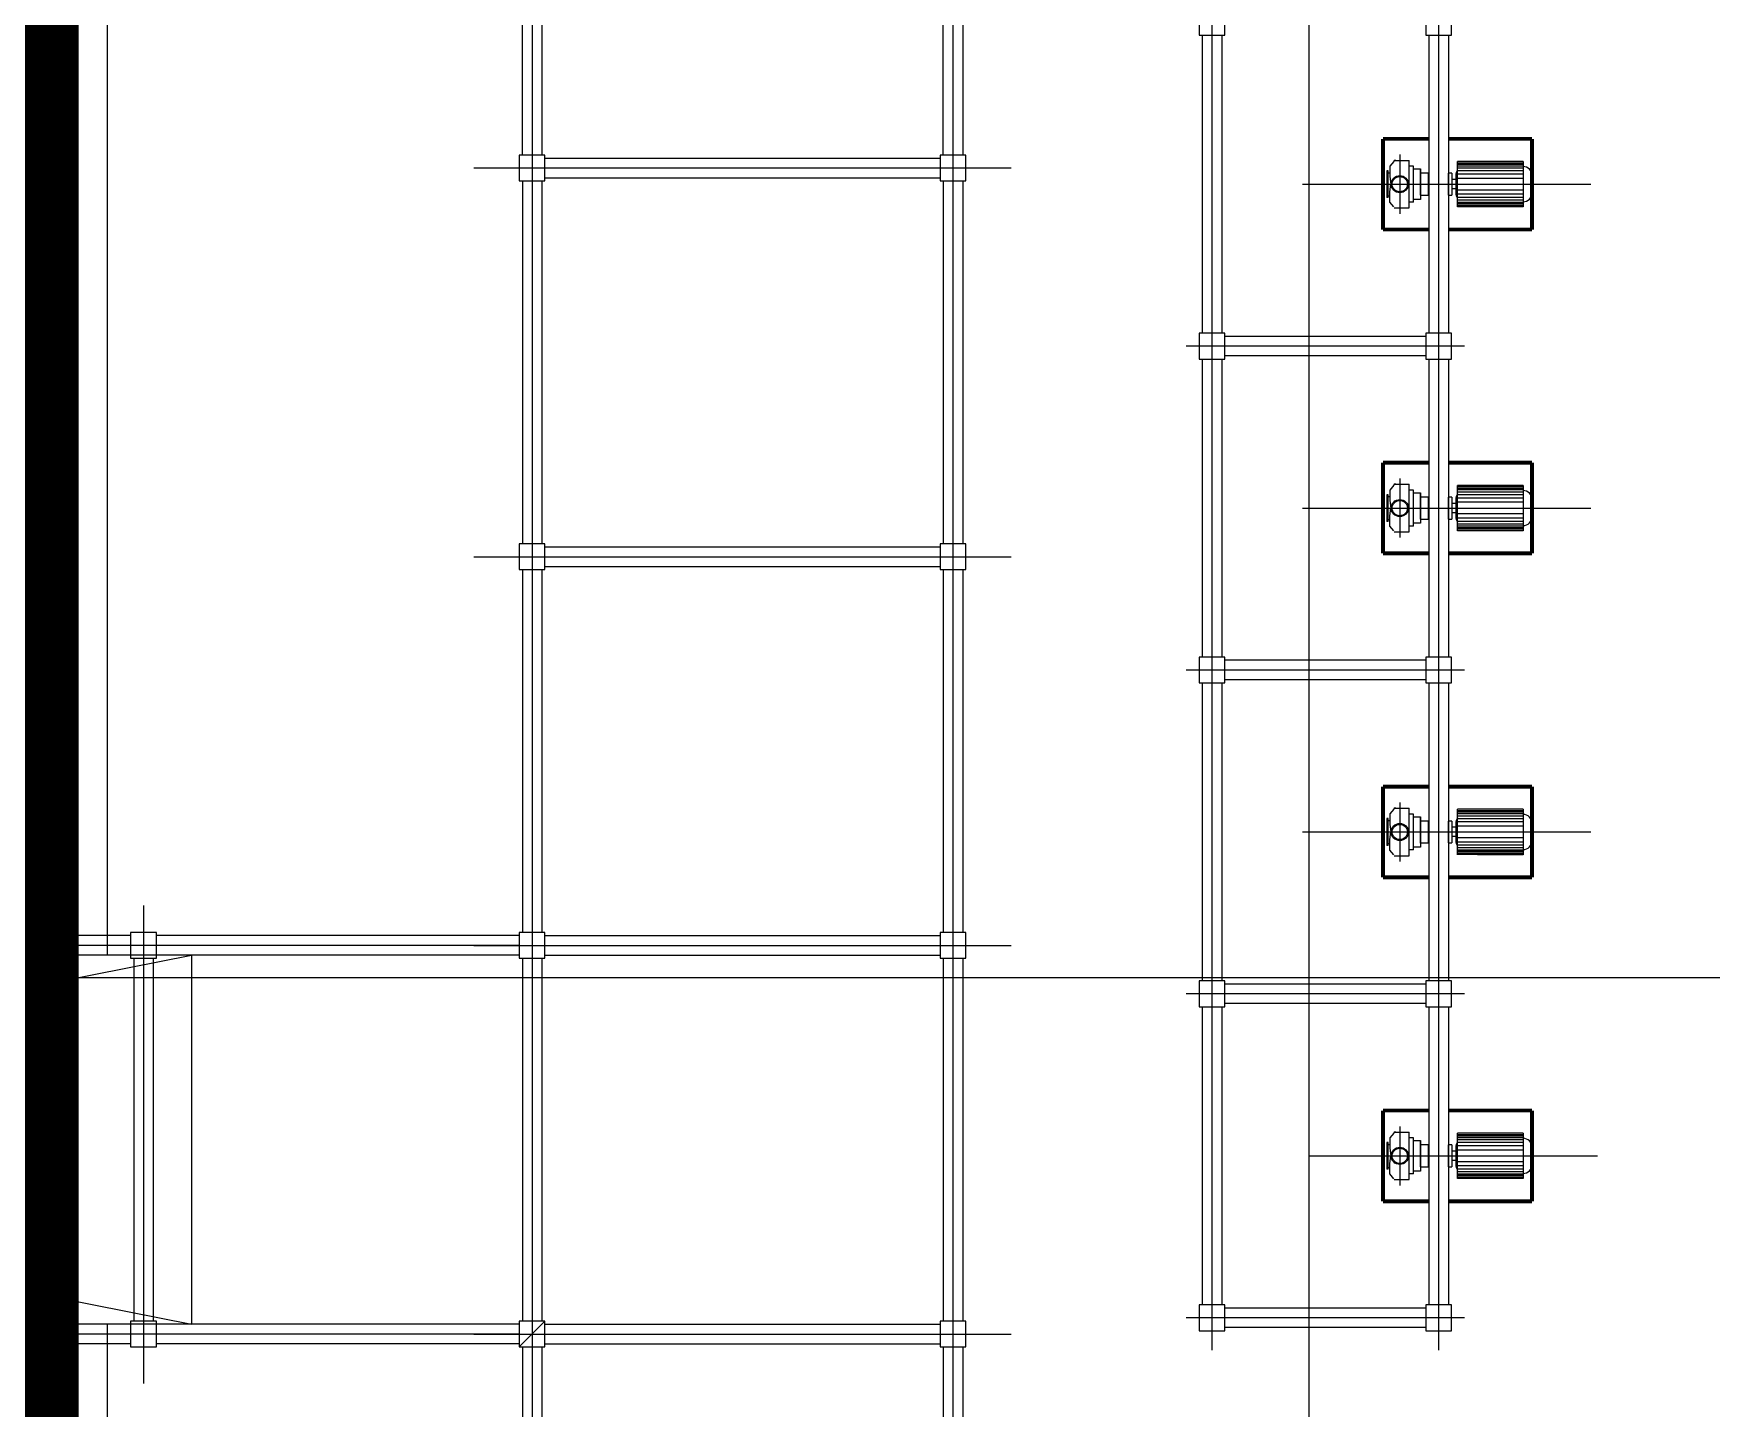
# Model space of a CAD drawing. Extents: x -170 to 1091, y -90 to 504.
# Drawn here: x 280.3 to 306.21, y 93.35 to 114.57 of the extents above; entities that cross this region are included whole.
import ezdxf

# ---------------------------------------------------------------- set-up
doc = ezdxf.new("R2010")
doc.units = 0
doc.header["$LTSCALE"] = 1000
for name, pattern in [('CENTER2', [28.575, 19.05, -3.175, 3.175, -3.175]), ('DOTE', [2.42, 2, -0.2, 0.02, -0.2]), ('PF_CENTER', [400, 250, -50, 50, -50])]:
    doc.linetypes.add(name, pattern=pattern)
doc.layers.get('0').update_dxf_attribs({"linetype": 'CONTINUOUS'})
for name, color, linetype in [('05', 4, 'PF_CENTER'), ('DOTE', 1, 'DOTE'), ('TKX', 3, 'CONTINUOUS'), ('WALL', 141, 'CONTINUOUS'), ('基本标注', 4, 'CONTINUOUS'), ('定位中心线', 3, 'CENTER2'), ('方格网', 6, 'CONTINUOUS'), ('管架', 30, 'CONTINUOUS'), ('设备', 4, 'CONTINUOUS')]:
    doc.layers.add(name, color=color, linetype=linetype)

msp = doc.modelspace()

# ---------------------------------------------------------------- linework, layer by layer
at = {"ltscale": 50}
for p, q in [((287.1011, 112.49885), (295.3989, 112.49885)), ((287.1011, 106.49885), (295.3989, 106.49885)), ((287.8, 94.29885), (288.2, 94.69885))]:
    msp.add_line(p, q, dxfattribs=at)
at = {"linetype": 'Continuous', "const_width": 1, "elevation": 0}
msp.add_lwpolyline([(165.7, 127.02385), (280.5, 127.02385), (280.5, 82.69885), (165.7, 82.69885)], close=True, dxfattribs=at)
at = {"layer": '05', "ltscale": 8}
for p, q in [((282, 101.11188), (282, 93.73717)), ((287.8, 100.49885, 0), (280.5, 100.49885, 0)), ((287.8, 94.49885, 0), (280.5, 94.49885, 0))]:
    msp.add_line(p, q, dxfattribs=at)
at = {"layer": 'DOTE', "ltscale": 1000}
for p, q in [((301.4, 102.7047, -2.4975), (301.4, 101.79301, -2.4975)), ((301.4, 97.7047, -2.4975), (301.4, 96.79301, -2.4975))]:
    msp.add_line(p, q, dxfattribs=at)
at = {"layer": 'TKX', "color": 3}
for p, q in [((281.44, 123.38311), (281.44, 100.34885)), ((280.5, 107.79885), (280.5, 99.74885)), ((280.74, 82.45885), (280.74, 107.79885)), ((282.74, 100.34885, 0), (280.74, 100.34885, 0)), ((280.74, 99.94885, 0), (282.74, 100.34885, 0)), ((282.74, 100.34885, 0), (282.74, 94.64885, 0)), ((280.5, 99.74885, 0), (280.74, 99.74885, 0)), ((280.74, 99.74885, 0), (280.74, 95.24885, 0)), ((280.5, 95.24885), (280.5, 82.69885)), ((280.5, 95.24885, 0), (280.74, 95.24885, 0)), ((280.74, 95.04885, 0), (282.74, 94.64885, 0)), ((282.74, 94.64885, 0), (280.74, 94.64885, 0)), ((281.44, 94.64885), (281.44, 81.75885))]:
    msp.add_line(p, q, dxfattribs=at)
at = {"layer": 'WALL'}
for p, q in [((280.74, 107.79885), (280.74, 127.22385)), ((280.5, 127.02385), (280.5, 107.79885))]:
    msp.add_line(p, q, dxfattribs=at)
at = {"layer": '基本标注', "ltscale": 0.01}
for p, q in [((288, 131), (288, 74.03433)), ((294.5, 131), (294.5, 74.03433)), ((298.5, 119.74885), (298.5, 94.24991)), ((302, 119.74885), (302, 94.24991)), ((302.4, 109.74885), (298.1, 109.74885)), ((302.4, 104.74885), (298.1, 104.74885)), ((287.1011, 100.49885), (295.3989, 100.49885)), ((302.4, 99.74885), (298.1, 99.74885)), ((302.4, 94.74885), (298.1, 94.74885)), ((287.1011, 94.49885), (295.3989, 94.49885))]:
    msp.add_line(p, q, dxfattribs=at)
at = {"layer": '基本标注'}
for p, q in [((301.4, 112.7047, -2.4975), (301.4, 111.79301, -2.4975)), ((301.4, 107.7047, -2.4975), (301.4, 106.79301, -2.4975))]:
    msp.add_line(p, q, dxfattribs=at)
at = {"layer": '基本标注', "const_width": 0.06}
for points in [[(301.1405, 112.94885), (301.85, 112.94885)], [(302.15, 112.94885), (302.85, 112.94885)], [(302.85, 112.94885), (303.4405, 112.94885)], [(303.4405, 112.94885), (303.4405, 111.54885)], [(301.1405, 111.54885), (301.85, 111.54885)], [(302.15, 111.54885), (302.85, 111.54885)], [(302.85, 111.54885), (303.4405, 111.54885)], [(301.1405, 107.94885), (301.85, 107.94885)], [(302.15, 107.94885), (302.85, 107.94885)], [(302.85, 107.94885), (303.4405, 107.94885)], [(303.4405, 107.94885), (303.4405, 106.54885)], [(301.1405, 106.54885), (301.85, 106.54885)], [(302.15, 106.54885), (302.85, 106.54885)], [(302.85, 106.54885), (303.4405, 106.54885)], [(301.1405, 102.94885), (301.85, 102.94885)], [(302.15, 102.94885), (302.85, 102.94885)], [(302.85, 102.94885), (303.4405, 102.94885)], [(303.4405, 102.94885), (303.4405, 101.54885)], [(301.1405, 101.54885), (301.85, 101.54885)], [(302.15, 101.54885), (302.85, 101.54885)], [(302.85, 101.54885), (303.4405, 101.54885)], [(301.1405, 97.94885), (301.85, 97.94885)], [(302.15, 97.94885), (302.85, 97.94885)], [(302.85, 97.94885), (303.4405, 97.94885)], [(303.4405, 97.94885), (303.4405, 96.54885)], [(301.1405, 96.54885), (301.85, 96.54885)], [(302.15, 96.54885), (302.85, 96.54885)], [(302.85, 96.54885), (303.4405, 96.54885)]]:
    msp.add_lwpolyline(points, dxfattribs=at)
at = {"layer": '基本标注', "const_width": 0.06, "elevation": -2.4975}
for points in [[(301.1405, 112.94885), (301.1405, 111.54885)], [(301.1405, 107.94885), (301.1405, 106.54885)], [(301.1405, 102.94885), (301.1405, 101.54885)], [(301.1405, 97.94885), (301.1405, 96.54885)]]:
    msp.add_lwpolyline(points, dxfattribs=at)
at = {"layer": '定位中心线', "linetype": 'DOTE', "ltscale": 1000}
for p, q in [((299.89623, 112.24885, -2.4975), (304.35188, 112.24885, -2.4975)), ((299.89623, 107.24885, -2.4975), (304.35188, 107.24885, -2.4975)), ((299.89623, 102.24885, -2.4975), (304.35188, 102.24885, -2.4975)), ((299.99623, 97.24885), (304.45188, 97.24885))]:
    msp.add_line(p, q, dxfattribs=at)
at = {"layer": '定位中心线'}
for points in [[(298.3, 114.94885), (298.3, 114.54885), (298.7, 114.54885), (298.7, 114.94885)], [(301.8, 114.94885), (301.8, 114.54885), (302.2, 114.54885), (302.2, 114.94885)], [(287.8, 112.69885), (287.8, 112.29885), (288.2, 112.29885), (288.2, 112.69885)], [(294.3, 112.69885), (294.3, 112.29885), (294.7, 112.29885), (294.7, 112.69885)], [(298.3, 109.94885), (298.3, 109.54885), (298.7, 109.54885), (298.7, 109.94885)], [(301.8, 109.94885), (301.8, 109.54885), (302.2, 109.54885), (302.2, 109.94885)], [(287.8, 106.69885), (287.8, 106.29885), (288.2, 106.29885), (288.2, 106.69885)], [(294.3, 106.69885), (294.3, 106.29885), (294.7, 106.29885), (294.7, 106.69885)], [(298.3, 104.94885), (298.3, 104.54885), (298.7, 104.54885), (298.7, 104.94885)], [(301.8, 104.94885), (301.8, 104.54885), (302.2, 104.54885), (302.2, 104.94885)], [(287.8, 100.69885), (287.8, 100.29885), (288.2, 100.29885), (288.2, 100.69885)], [(294.3, 100.69885), (294.3, 100.29885), (294.7, 100.29885), (294.7, 100.69885)], [(298.3, 99.94885), (298.3, 99.54885), (298.7, 99.54885), (298.7, 99.94885)], [(301.8, 99.94885), (301.8, 99.54885), (302.2, 99.54885), (302.2, 99.94885)], [(298.3, 94.94885), (298.3, 94.54885), (298.7, 94.54885), (298.7, 94.94885)], [(301.8, 94.94885), (301.8, 94.54885), (302.2, 94.54885), (302.2, 94.94885)], [(287.8, 94.69885), (287.8, 94.29885), (288.2, 94.29885), (288.2, 94.69885)], [(294.3, 94.69885), (294.3, 94.29885), (294.7, 94.29885), (294.7, 94.69885)]]:
    msp.add_lwpolyline(points, close=True, dxfattribs=at)
at = {"layer": '定位中心线', "elevation": 0}
for points in [[(281.8, 100.69885), (281.8, 100.29885), (282.2, 100.29885), (282.2, 100.69885)], [(281.8, 94.69885), (281.8, 94.29885), (282.2, 94.29885), (282.2, 94.69885)]]:
    msp.add_lwpolyline(points, close=True, dxfattribs=at)
at = {"layer": '方格网', "color": 6, "linetype": 'Continuous'}
for p, q in [((300, -54.65023), (300, 494.06478)), ((850.549, 100), (-76.88164, 100))]:
    msp.add_line(p, q, dxfattribs=at)
at = {"layer": '管架', "ltscale": 1000}
for p, q in [((298.35, 114.54885), (298.35, 109.94885)), ((298.65, 114.54885), (298.65, 109.94885)), ((301.85, 114.54885), (301.85, 109.94885)), ((302.15, 114.54885), (302.15, 109.94885)), ((288.2, 112.64885), (294.3, 112.64885)), ((287.85, 112.29885), (287.85, 106.69885)), ((288.15, 112.29885), (288.15, 106.69885)), ((288.2, 112.34885), (294.3, 112.34885)), ((294.35, 112.29885), (294.35, 106.69885)), ((294.65, 112.29885), (294.65, 106.69885)), ((301.8, 109.89885), (298.7, 109.89885)), ((298.35, 109.54885), (298.35, 104.94885)), ((298.65, 109.54885), (298.65, 104.94885)), ((301.8, 109.59885), (298.7, 109.59885)), ((301.85, 109.54885), (301.85, 104.94885)), ((302.15, 109.54885), (302.15, 104.94885)), ((288.2, 106.64885), (294.3, 106.64885)), ((287.85, 106.29885), (287.85, 100.69885)), ((288.15, 106.29885), (288.15, 100.69885)), ((288.2, 106.34885), (294.3, 106.34885)), ((294.35, 106.29885), (294.35, 100.69885)), ((294.65, 106.29885), (294.65, 100.69885)), ((301.8, 104.89885), (298.7, 104.89885)), ((298.35, 104.54885), (298.35, 99.94885)), ((298.65, 104.54885), (298.65, 99.94885)), ((301.8, 104.59885), (298.7, 104.59885)), ((301.85, 104.54885), (301.85, 99.94885)), ((302.15, 104.54885), (302.15, 99.94885)), ((281.8, 100.64885, 0), (280.5, 100.64885, 0)), ((287.8, 100.64885, 0), (282.2, 100.64885, 0)), ((288.2, 100.64885), (294.3, 100.64885)), ((281.8, 100.34885, 0), (280.5, 100.34885, 0)), ((281.85, 100.29885, 0), (281.85, 94.69885, 0)), ((282.15, 100.29885, 0), (282.15, 94.69885, 0)), ((287.8, 100.34885, 0), (282.2, 100.34885, 0)), ((287.85, 100.29885), (287.85, 94.69885)), ((288.15, 100.29885), (288.15, 94.69885)), ((288.2, 100.34885), (294.3, 100.34885)), ((294.35, 100.29885), (294.35, 94.69885)), ((294.65, 100.29885), (294.65, 94.69885)), ((301.8, 99.89885), (298.7, 99.89885)), ((298.35, 99.54885), (298.35, 94.94885)), ((298.65, 99.54885), (298.65, 94.94885)), ((301.8, 99.59885), (298.7, 99.59885)), ((301.85, 99.54885), (301.85, 94.94885)), ((302.15, 99.54885), (302.15, 94.94885)), ((301.8, 94.89885), (298.7, 94.89885)), ((281.8, 94.64885, 0), (280.5, 94.64885, 0)), ((287.8, 94.64885, 0), (282.2, 94.64885, 0)), ((288.2, 94.64885), (294.3, 94.64885)), ((301.8, 94.59885), (298.7, 94.59885)), ((281.8, 94.34885, 0), (280.5, 94.34885, 0)), ((287.8, 94.34885, 0), (282.2, 94.34885, 0)), ((288.2, 94.34885), (294.3, 94.34885)), ((287.85, 94.29885), (287.85, 76.69885)), ((288.15, 94.29885), (288.15, 76.69885)), ((294.35, 94.29885), (294.35, 76.69885)), ((294.65, 94.29885), (294.65, 76.69885))]:
    msp.add_line(p, q, dxfattribs=at)
for points in [[(288.15, 112.69885), (287.85, 112.69885), (287.85, 118.29885), (288.15, 118.29885)], [(294.65, 112.69885), (294.35, 112.69885), (294.35, 118.29885), (294.65, 118.29885)]]:
    msp.add_lwpolyline(points, close=True, dxfattribs=at)
at = {"layer": '设备'}
for p, q in [((301.22003, 112.45567, -2.4975), (301.2, 112.45567, -2.4975)), ((301.2, 112.45567, -2.4975), (301.2, 112.04204, -2.4975)), ((301.22003, 112.04204, -2.4975), (301.22003, 112.45567, -2.4975)), ((301.30734, 112.60094, -2.4975), (301.24863, 112.5274, -2.4975)), ((301.24863, 112.5274, -2.4975), (301.24863, 112.36652, -2.4975)), ((301.31169, 112.61565, -2.4975), (301.30734, 112.60094, -2.4975)), ((301.31169, 112.61565, -2.4975), (301.54652, 112.61565, -2.4975)), ((301.34104, 112.61565, -2.4975), (301.31169, 112.61565, -2.4975)), ((301.54652, 111.88206, -2.4975), (301.54652, 112.61565, -2.4975)), ((301.61305, 112.5263, -2.4975), (301.54652, 112.5263, -2.4975)), ((301.61305, 111.97141, -2.4975), (301.61305, 112.5263, -2.4975)), ((301.61305, 112.48418, -2.4975), (301.71853, 112.48418, -2.4975)), ((301.71853, 112.48418, -2.4975), (301.71853, 112.01353, -2.4975)), ((301.71853, 112.39593, -2.4975), (301.71853, 112.46947, -2.4975)), ((302.29246, 111.89837, -2.4975), (302.29246, 112.59934, -2.4975)), ((303.30403, 112.59884, -2.4975), (302.29246, 112.59884, -2.4975)), ((303.30403, 112.57567, -2.4975), (302.29246, 112.57567, -2.4975)), ((303.30403, 112.55251, -2.4975), (302.29246, 112.55251, -2.4975)), ((303.30403, 112.52935, -2.4975), (302.29246, 112.52935, -2.4975)), ((303.30403, 112.49461, -2.4975), (302.29246, 112.49461, -2.4975)), ((303.30403, 112.45408, -2.4975), (302.29246, 112.45408, -2.4975)), ((303.30403, 112.59934, -2.4975), (302.60228, 112.59934, -2.4975)), ((303.30403, 112.59934, -2.4975), (303.30403, 111.89837, -2.4975)), ((301.22003, 112.04385, -2.4975), (301.22003, 112.42625, -2.4975)), ((301.22003, 112.42625, -2.4975), (301.24863, 112.42625, -2.4975)), ((301.24863, 112.36652, -2.4975), (301.2594, 112.24973, -2.4975)), ((301.24863, 112.13119, -2.4975), (301.2594, 112.24973, -2.4975)), ((301.85, 112.41799, -2.4975), (301.71853, 112.41799, -2.4975)), ((301.71853, 112.41709, -2.4975), (301.71853, 112.07881, -2.4975)), ((301.71853, 112.07881, -2.4975), (301.71853, 112.41709, -2.4975)), ((301.71853, 112.2406, -2.4975), (301.71853, 112.35826, -2.4975)), ((301.83957, 112.41799, -2.4975), (301.83957, 112.07971, -2.4975)), ((302.15446, 112.32085, -2.4975), (302.15, 112.32085, -2.4975)), ((302.20496, 112.41799, -2.4975), (302.15446, 112.41799, -2.4975)), ((302.15446, 112.07971, -2.4975), (302.15446, 112.41799, -2.4975)), ((302.20496, 112.41799, -2.4975), (302.20496, 112.07971, -2.4975)), ((302.26298, 112.32085, -2.4975), (302.20496, 112.32085, -2.4975)), ((302.26298, 112.3818, -2.4975), (302.26298, 112.11591, -2.4975)), ((303.30403, 112.40418, -2.4975), (302.29246, 112.40418, -2.4975)), ((303.30403, 112.33912, -2.4975), (302.29246, 112.33912, -2.4975)), ((301.22003, 112.04204, -2.4975), (301.2, 112.04204, -2.4975)), ((301.22003, 112.07146, -2.4975), (301.24863, 112.07146, -2.4975)), ((301.24863, 111.97031, -2.4975), (301.24863, 112.13119, -2.4975)), ((301.30734, 111.89677, -2.4975), (301.24863, 111.97031, -2.4975)), ((301.61305, 111.97141, -2.4975), (301.54652, 111.97141, -2.4975)), ((301.71853, 112.01353, -2.4975), (301.61305, 112.01353, -2.4975)), ((301.71853, 112.07971, -2.4975), (301.85, 112.07971, -2.4975)), ((301.71853, 112.07881, -2.4975), (301.71853, 112.07881, -2.4975)), ((301.71853, 112.07881, -2.4975), (301.71853, 112.07881, -2.4975)), ((301.71853, 112.07881, -2.4975), (301.71853, 112.07881, -2.4975)), ((301.71853, 112.07881, -2.4975), (301.71853, 112.07881, -2.4975)), ((302.15446, 112.17685, -2.4975), (302.15, 112.17685, -2.4975)), ((302.15446, 112.07971, -2.4975), (302.20496, 112.07971, -2.4975)), ((302.26298, 112.17685, -2.4975), (302.20496, 112.17685, -2.4975)), ((302.20496, 112.07971, -2.4975), (302.20496, 112.07971, -2.4975)), ((302.20496, 112.07971, -2.4975), (302.20496, 112.07971, -2.4975)), ((302.20496, 112.07971, -2.4975), (302.20496, 112.07971, -2.4975)), ((303.30403, 112.15859, -2.4975), (302.29246, 112.15859, -2.4975)), ((303.30403, 112.09353, -2.4975), (302.29246, 112.09353, -2.4975)), ((303.30403, 112.04363, -2.4975), (302.29246, 112.04363, -2.4975)), ((303.30403, 112.0031, -2.4975), (302.29246, 112.0031, -2.4975)), ((303.30403, 111.96836, -2.4975), (302.29246, 111.96836, -2.4975)), ((303.30403, 111.9452, -2.4975), (302.29246, 111.9452, -2.4975)), ((301.31169, 111.88206, -2.4975), (301.54652, 111.88206, -2.4975)), ((301.35572, 111.88206, -2.4975), (301.54652, 111.88206, -2.4975)), ((303.30403, 111.92204, -2.4975), (302.29246, 111.92204, -2.4975)), ((303.30403, 111.89887, -2.4975), (302.29246, 111.89887, -2.4975)), ((303.30403, 111.89837, -2.4975), (302.60228, 111.89837, -2.4975)), ((301.30734, 107.60094, -2.4975), (301.24863, 107.5274, -2.4975)), ((301.31169, 107.61565, -2.4975), (301.30734, 107.60094, -2.4975)), ((301.34104, 107.61565, -2.4975), (301.31169, 107.61565, -2.4975)), ((301.31169, 107.61565, -2.4975), (301.54652, 107.61565, -2.4975)), ((301.54652, 106.88206, -2.4975), (301.54652, 107.61565, -2.4975)), ((302.29246, 106.89837, -2.4975), (302.29246, 107.59934, -2.4975)), ((303.30403, 107.59884, -2.4975), (302.29246, 107.59884, -2.4975)), ((303.30403, 107.57567, -2.4975), (302.29246, 107.57567, -2.4975)), ((303.30403, 107.55251, -2.4975), (302.29246, 107.55251, -2.4975)), ((303.30403, 107.52935, -2.4975), (302.29246, 107.52935, -2.4975)), ((303.30403, 107.59934, -2.4975), (302.60228, 107.59934, -2.4975)), ((303.30403, 107.59934, -2.4975), (303.30403, 106.89837, -2.4975)), ((301.2, 107.45567, -2.4975), (301.2, 107.04204, -2.4975)), ((301.22003, 107.45567, -2.4975), (301.2, 107.45567, -2.4975)), ((301.22003, 107.04204, -2.4975), (301.22003, 107.45567, -2.4975)), ((301.22003, 107.42625, -2.4975), (301.24863, 107.42625, -2.4975)), ((301.22003, 107.04385, -2.4975), (301.22003, 107.42625, -2.4975)), ((301.24863, 107.5274, -2.4975), (301.24863, 107.36652, -2.4975)), ((301.24863, 107.36652, -2.4975), (301.2594, 107.24973, -2.4975)), ((301.61305, 107.5263, -2.4975), (301.54652, 107.5263, -2.4975)), ((301.61305, 106.97141, -2.4975), (301.61305, 107.5263, -2.4975)), ((301.61305, 107.48418, -2.4975), (301.71853, 107.48418, -2.4975)), ((301.71853, 107.48418, -2.4975), (301.71853, 107.01353, -2.4975)), ((301.71853, 107.39593, -2.4975), (301.71853, 107.46947, -2.4975)), ((301.85, 107.41799, -2.4975), (301.71853, 107.41799, -2.4975)), ((301.71853, 107.07881, -2.4975), (301.71853, 107.41709, -2.4975)), ((301.71853, 107.41709, -2.4975), (301.71853, 107.07881, -2.4975)), ((301.71853, 107.2406, -2.4975), (301.71853, 107.35826, -2.4975)), ((301.83957, 107.41799, -2.4975), (301.83957, 107.07971, -2.4975)), ((302.15446, 107.32085, -2.4975), (302.15, 107.32085, -2.4975)), ((302.15446, 107.07971, -2.4975), (302.15446, 107.41799, -2.4975)), ((302.20496, 107.41799, -2.4975), (302.15446, 107.41799, -2.4975)), ((302.20496, 107.41799, -2.4975), (302.20496, 107.07971, -2.4975)), ((302.26298, 107.32085, -2.4975), (302.20496, 107.32085, -2.4975)), ((302.26298, 107.3818, -2.4975), (302.26298, 107.11591, -2.4975)), ((303.30403, 107.49461, -2.4975), (302.29246, 107.49461, -2.4975)), ((303.30403, 107.45408, -2.4975), (302.29246, 107.45408, -2.4975)), ((303.30403, 107.40418, -2.4975), (302.29246, 107.40418, -2.4975)), ((303.30403, 107.33912, -2.4975), (302.29246, 107.33912, -2.4975)), ((303.44229, 107.11593, -2.4975), (303.44227, 107.3818, -2.4975)), ((301.22003, 107.04204, -2.4975), (301.2, 107.04204, -2.4975)), ((301.22003, 107.07146, -2.4975), (301.24863, 107.07146, -2.4975)), ((301.24863, 107.13119, -2.4975), (301.2594, 107.24973, -2.4975)), ((301.24863, 106.97031, -2.4975), (301.24863, 107.13119, -2.4975)), ((301.71853, 107.01353, -2.4975), (301.61305, 107.01353, -2.4975)), ((301.71853, 107.07971, -2.4975), (301.85, 107.07971, -2.4975)), ((301.71853, 107.07881, -2.4975), (301.71853, 107.07881, -2.4975)), ((301.71853, 107.07881, -2.4975), (301.71853, 107.07881, -2.4975)), ((301.71853, 107.07881, -2.4975), (301.71853, 107.07881, -2.4975)), ((301.71853, 107.07881, -2.4975), (301.71853, 107.07881, -2.4975)), ((302.15446, 107.17685, -2.4975), (302.15, 107.17685, -2.4975)), ((302.15446, 107.07971, -2.4975), (302.20496, 107.07971, -2.4975)), ((302.26298, 107.17685, -2.4975), (302.20496, 107.17685, -2.4975)), ((302.20496, 107.07971, -2.4975), (302.20496, 107.07971, -2.4975)), ((302.20496, 107.07971, -2.4975), (302.20496, 107.07971, -2.4975)), ((302.20496, 107.07971, -2.4975), (302.20496, 107.07971, -2.4975)), ((303.30403, 107.15859, -2.4975), (302.29246, 107.15859, -2.4975)), ((303.30403, 107.09353, -2.4975), (302.29246, 107.09353, -2.4975)), ((303.30403, 107.04363, -2.4975), (302.29246, 107.04363, -2.4975)), ((301.30734, 106.89677, -2.4975), (301.24863, 106.97031, -2.4975)), ((301.31169, 106.88206, -2.4975), (301.54652, 106.88206, -2.4975)), ((301.35572, 106.88206, -2.4975), (301.54652, 106.88206, -2.4975)), ((301.61305, 106.97141, -2.4975), (301.54652, 106.97141, -2.4975)), ((303.30403, 107.0031, -2.4975), (302.29246, 107.0031, -2.4975)), ((303.30403, 106.96836, -2.4975), (302.29246, 106.96836, -2.4975)), ((303.30403, 106.9452, -2.4975), (302.29246, 106.9452, -2.4975)), ((303.30403, 106.92204, -2.4975), (302.29246, 106.92204, -2.4975)), ((303.30403, 106.89887, -2.4975), (302.29246, 106.89887, -2.4975)), ((303.30403, 106.89837, -2.4975), (302.60228, 106.89837, -2.4975)), ((301.54652, 101.88206, -2.4975), (301.54652, 102.61565, -2.4975)), ((301.2, 102.45567, -2.4975), (301.2, 102.04204, -2.4975)), ((301.61305, 101.97141, -2.4975), (301.61305, 102.5263, -2.4975)), ((301.83957, 102.41799, -2.4975), (301.83957, 102.07971, -2.4975)), ((302.26298, 102.3818, -2.4975), (302.26298, 102.11591, -2.4975)), ((302.29246, 101.89837, -2.4975), (302.29246, 102.59934, -2.4975)), ((303.30403, 102.59884, -2.4975), (302.29246, 102.59884, -2.4975)), ((303.30403, 102.57567, -2.4975), (302.29246, 102.57567, -2.4975)), ((303.30403, 102.55251, -2.4975), (302.29246, 102.55251, -2.4975)), ((303.30403, 102.52935, -2.4975), (302.29246, 102.52935, -2.4975)), ((303.30403, 102.49461, -2.4975), (302.29246, 102.49461, -2.4975)), ((303.30403, 102.45408, -2.4975), (302.29246, 102.45408, -2.4975)), ((303.30403, 102.40418, -2.4975), (302.29246, 102.40418, -2.4975)), ((303.30403, 102.59934, -2.4975), (302.60228, 102.59934, -2.4975)), ((303.30403, 102.59934, -2.4975), (303.30403, 101.89837, -2.4975)), ((303.44229, 102.11593, -2.4975), (303.44227, 102.3818, -2.4975)), ((303.30403, 102.33912, -2.4975), (302.29246, 102.33912, -2.4975)), ((303.30403, 102.15859, -2.4975), (302.29246, 102.15859, -2.4975)), ((303.30403, 102.09353, -2.4975), (302.29246, 102.09353, -2.4975)), ((303.30403, 102.04363, -2.4975), (302.29246, 102.04363, -2.4975)), ((303.30403, 102.0031, -2.4975), (302.29246, 102.0031, -2.4975)), ((303.30403, 101.96836, -2.4975), (302.29246, 101.96836, -2.4975)), ((303.30403, 101.9452, -2.4975), (302.29246, 101.9452, -2.4975)), ((303.30403, 101.92204, -2.4975), (302.29246, 101.92204, -2.4975)), ((303.30403, 101.89887, -2.4975), (302.29246, 101.89887, -2.4975)), ((303.30403, 101.89837, -2.4975), (302.60228, 101.89837, -2.4975)), ((301.2, 97.45567, -2.4975), (301.2, 97.04204, -2.4975)), ((301.54652, 96.88206, -2.4975), (301.54652, 97.61565, -2.4975)), ((301.61305, 96.97141, -2.4975), (301.61305, 97.5263, -2.4975)), ((302.29246, 96.89837, -2.4975), (302.29246, 97.59934, -2.4975)), ((303.30403, 97.59884, -2.4975), (302.29246, 97.59884, -2.4975)), ((303.30403, 97.57567, -2.4975), (302.29246, 97.57567, -2.4975)), ((303.30403, 97.55251, -2.4975), (302.29246, 97.55251, -2.4975)), ((303.30403, 97.52935, -2.4975), (302.29246, 97.52935, -2.4975)), ((303.30403, 97.49461, -2.4975), (302.29246, 97.49461, -2.4975)), ((303.30403, 97.45408, -2.4975), (302.29246, 97.45408, -2.4975)), ((303.30403, 97.59934, -2.4975), (302.60228, 97.59934, -2.4975)), ((303.30403, 97.59934, -2.4975), (303.30403, 96.89837, -2.4975)), ((301.83957, 97.41799, -2.4975), (301.83957, 97.07971, -2.4975)), ((302.26298, 97.3818, -2.4975), (302.26298, 97.11591, -2.4975)), ((303.30403, 97.40418, -2.4975), (302.29246, 97.40418, -2.4975)), ((303.30403, 97.33912, -2.4975), (302.29246, 97.33912, -2.4975)), ((303.44229, 97.11593, -2.4975), (303.44227, 97.3818, -2.4975)), ((303.30403, 97.15859, -2.4975), (302.29246, 97.15859, -2.4975)), ((303.30403, 97.09353, -2.4975), (302.29246, 97.09353, -2.4975)), ((303.30403, 97.04363, -2.4975), (302.29246, 97.04363, -2.4975)), ((303.30403, 97.0031, -2.4975), (302.29246, 97.0031, -2.4975)), ((303.30403, 96.96836, -2.4975), (302.29246, 96.96836, -2.4975)), ((303.30403, 96.9452, -2.4975), (302.29246, 96.9452, -2.4975)), ((303.30403, 96.92204, -2.4975), (302.29246, 96.92204, -2.4975)), ((303.30403, 96.89887, -2.4975), (302.29246, 96.89887, -2.4975)), ((303.30403, 96.89837, -2.4975), (302.60228, 96.89837, -2.4975))]:
    msp.add_line(p, q, dxfattribs=at)
at = {"layer": '设备', "color": 0}
for p, q in [((301.31169, 102.61565, -2.4975), (301.30734, 102.60094, -2.4975)), ((301.31169, 102.61565, -2.4975), (301.54652, 102.61565, -2.4975)), ((301.34104, 102.61565, -2.4975), (301.31169, 102.61565, -2.4975)), ((301.22003, 102.45567, -2.4975), (301.2, 102.45567, -2.4975)), ((301.22003, 102.04204, -2.4975), (301.22003, 102.45567, -2.4975)), ((301.22003, 102.04385, -2.4975), (301.22003, 102.42625, -2.4975)), ((301.22003, 102.42625, -2.4975), (301.24863, 102.42625, -2.4975)), ((301.30734, 102.60094, -2.4975), (301.24863, 102.5274, -2.4975)), ((301.24863, 102.5274, -2.4975), (301.24863, 102.36652, -2.4975)), ((301.24863, 102.36652, -2.4975), (301.2594, 102.24973, -2.4975)), ((301.61305, 102.5263, -2.4975), (301.54652, 102.5263, -2.4975)), ((301.61305, 102.48418, -2.4975), (301.71853, 102.48418, -2.4975)), ((301.71853, 102.48418, -2.4975), (301.71853, 102.01353, -2.4975)), ((301.71853, 102.39593, -2.4975), (301.71853, 102.46947, -2.4975)), ((301.85, 102.41799, -2.4975), (301.71853, 102.41799, -2.4975)), ((301.71853, 102.41709, -2.4975), (301.71853, 102.07881, -2.4975)), ((301.71853, 102.07881, -2.4975), (301.71853, 102.41709, -2.4975)), ((301.71853, 102.2406, -2.4975), (301.71853, 102.35826, -2.4975)), ((302.20496, 102.41799, -2.4975), (302.15446, 102.41799, -2.4975)), ((302.15446, 102.07971, -2.4975), (302.15446, 102.41799, -2.4975)), ((302.20496, 102.41799, -2.4975), (302.20496, 102.07971, -2.4975)), ((301.24863, 102.13119, -2.4975), (301.2594, 102.24973, -2.4975)), ((301.24863, 101.97031, -2.4975), (301.24863, 102.13119, -2.4975)), ((302.15446, 102.32085, -2.4975), (302.15, 102.32085, -2.4975)), ((302.15446, 102.17685, -2.4975), (302.15, 102.17685, -2.4975)), ((302.26298, 102.32085, -2.4975), (302.20496, 102.32085, -2.4975)), ((302.26298, 102.17685, -2.4975), (302.20496, 102.17685, -2.4975)), ((301.22003, 102.04204, -2.4975), (301.2, 102.04204, -2.4975)), ((301.22003, 102.07146, -2.4975), (301.24863, 102.07146, -2.4975)), ((301.30734, 101.89677, -2.4975), (301.24863, 101.97031, -2.4975)), ((301.31169, 101.88206, -2.4975), (301.54652, 101.88206, -2.4975)), ((301.35572, 101.88206, -2.4975), (301.54652, 101.88206, -2.4975)), ((301.61305, 101.97141, -2.4975), (301.54652, 101.97141, -2.4975)), ((301.71853, 102.01353, -2.4975), (301.61305, 102.01353, -2.4975)), ((301.71853, 102.07971, -2.4975), (301.85, 102.07971, -2.4975)), ((301.71853, 102.07881, -2.4975), (301.71853, 102.07881, -2.4975)), ((301.71853, 102.07881, -2.4975), (301.71853, 102.07881, -2.4975)), ((301.71853, 102.07881, -2.4975), (301.71853, 102.07881, -2.4975)), ((301.71853, 102.07881, -2.4975), (301.71853, 102.07881, -2.4975)), ((302.15446, 102.07971, -2.4975), (302.20496, 102.07971, -2.4975)), ((302.20496, 102.07971, -2.4975), (302.20496, 102.07971, -2.4975)), ((302.20496, 102.07971, -2.4975), (302.20496, 102.07971, -2.4975)), ((302.20496, 102.07971, -2.4975), (302.20496, 102.07971, -2.4975)), ((301.22003, 97.45567, -2.4975), (301.2, 97.45567, -2.4975)), ((301.22003, 97.04204, -2.4975), (301.22003, 97.45567, -2.4975)), ((301.22003, 97.04385, -2.4975), (301.22003, 97.42625, -2.4975)), ((301.22003, 97.42625, -2.4975), (301.24863, 97.42625, -2.4975)), ((301.30734, 97.60094, -2.4975), (301.24863, 97.5274, -2.4975)), ((301.24863, 97.5274, -2.4975), (301.24863, 97.36652, -2.4975)), ((301.31169, 97.61565, -2.4975), (301.30734, 97.60094, -2.4975)), ((301.31169, 97.61565, -2.4975), (301.54652, 97.61565, -2.4975)), ((301.34104, 97.61565, -2.4975), (301.31169, 97.61565, -2.4975)), ((301.61305, 97.5263, -2.4975), (301.54652, 97.5263, -2.4975)), ((301.61305, 97.48418, -2.4975), (301.71853, 97.48418, -2.4975)), ((301.71853, 97.48418, -2.4975), (301.71853, 97.01353, -2.4975)), ((301.71853, 97.39593, -2.4975), (301.71853, 97.46947, -2.4975)), ((301.24863, 97.36652, -2.4975), (301.2594, 97.24973, -2.4975)), ((301.24863, 97.13119, -2.4975), (301.2594, 97.24973, -2.4975)), ((301.85, 97.41799, -2.4975), (301.71853, 97.41799, -2.4975)), ((301.71853, 97.41709, -2.4975), (301.71853, 97.07881, -2.4975)), ((301.71853, 97.07881, -2.4975), (301.71853, 97.41709, -2.4975)), ((301.71853, 97.2406, -2.4975), (301.71853, 97.35826, -2.4975)), ((302.15446, 97.32085, -2.4975), (302.15, 97.32085, -2.4975)), ((302.15446, 97.17685, -2.4975), (302.15, 97.17685, -2.4975)), ((302.20496, 97.41799, -2.4975), (302.15446, 97.41799, -2.4975)), ((302.15446, 97.07971, -2.4975), (302.15446, 97.41799, -2.4975)), ((302.20496, 97.41799, -2.4975), (302.20496, 97.07971, -2.4975)), ((302.26298, 97.32085, -2.4975), (302.20496, 97.32085, -2.4975)), ((302.26298, 97.17685, -2.4975), (302.20496, 97.17685, -2.4975)), ((301.22003, 97.04204, -2.4975), (301.2, 97.04204, -2.4975)), ((301.22003, 97.07146, -2.4975), (301.24863, 97.07146, -2.4975)), ((301.24863, 96.97031, -2.4975), (301.24863, 97.13119, -2.4975)), ((301.30734, 96.89677, -2.4975), (301.24863, 96.97031, -2.4975)), ((301.61305, 96.97141, -2.4975), (301.54652, 96.97141, -2.4975)), ((301.71853, 97.01353, -2.4975), (301.61305, 97.01353, -2.4975)), ((301.71853, 97.07971, -2.4975), (301.85, 97.07971, -2.4975)), ((301.71853, 97.07881, -2.4975), (301.71853, 97.07881, -2.4975)), ((301.71853, 97.07881, -2.4975), (301.71853, 97.07881, -2.4975)), ((301.71853, 97.07881, -2.4975), (301.71853, 97.07881, -2.4975)), ((301.71853, 97.07881, -2.4975), (301.71853, 97.07881, -2.4975)), ((302.15446, 97.07971, -2.4975), (302.20496, 97.07971, -2.4975)), ((302.20496, 97.07971, -2.4975), (302.20496, 97.07971, -2.4975)), ((302.20496, 97.07971, -2.4975), (302.20496, 97.07971, -2.4975)), ((302.20496, 97.07971, -2.4975), (302.20496, 97.07971, -2.4975)), ((301.31169, 96.88206, -2.4975), (301.54652, 96.88206, -2.4975)), ((301.35572, 96.88206, -2.4975), (301.54652, 96.88206, -2.4975))]:
    msp.add_line(p, q, dxfattribs=at)
at = {"layer": '设备'}
for centre, radius in [((301.4, 112.24885, -2.4975), 0.13237), ((301.4, 112.24885, -2.4975), 0.11766), ((301.4, 107.24885, -2.4975), 0.13237), ((301.4, 107.24885, -2.4975), 0.11766), ((301.4, 102.24885, -2.4975), 0.13237), ((301.4, 102.24885, -2.4975), 0.11766), ((301.4, 97.24885, -2.4975), 0.13237), ((301.4, 97.24885, -2.4975), 0.11766)]:
    msp.add_circle(centre, radius, dxfattribs=at)
for centre, radius, start, end in [((302.40122, 112.3818, -2.4975), 0.13824, 141.883116, 180), ((303.30403, 112.3818, -2.4975), 0.13824, 0, 90), ((302.40122, 112.11591, -2.4975), 0.13824, 180, 218.116884), ((303.30403, 112.11593, -2.4975), 0.13826, 270.003348, 0.736704), ((302.40122, 107.3818, -2.4975), 0.13824, 141.883116, 180), ((303.30403, 107.3818, -2.4975), 0.13824, 0, 90), ((302.40122, 107.11591, -2.4975), 0.13824, 180, 218.116884), ((303.30403, 107.11593, -2.4975), 0.13826, 270.003348, 0.736704), ((302.40122, 102.3818, -2.4975), 0.13824, 141.883116, 180), ((303.30403, 102.3818, -2.4975), 0.13824, 0, 90), ((302.40122, 102.11591, -2.4975), 0.13824, 180, 218.116884), ((303.30403, 102.11593, -2.4975), 0.13826, 270.003348, 0.736704), ((302.40122, 97.3818, -2.4975), 0.13824, 141.883116, 180), ((303.30403, 97.3818, -2.4975), 0.13824, 0, 90), ((302.40122, 97.11591, -2.4975), 0.13824, 180, 218.116884), ((303.30403, 97.11593, -2.4975), 0.13826, 270.003348, 0.736704)]:
    msp.add_arc(centre, radius, start, end, dxfattribs=at)

doc.saveas('drawing.dxf')
